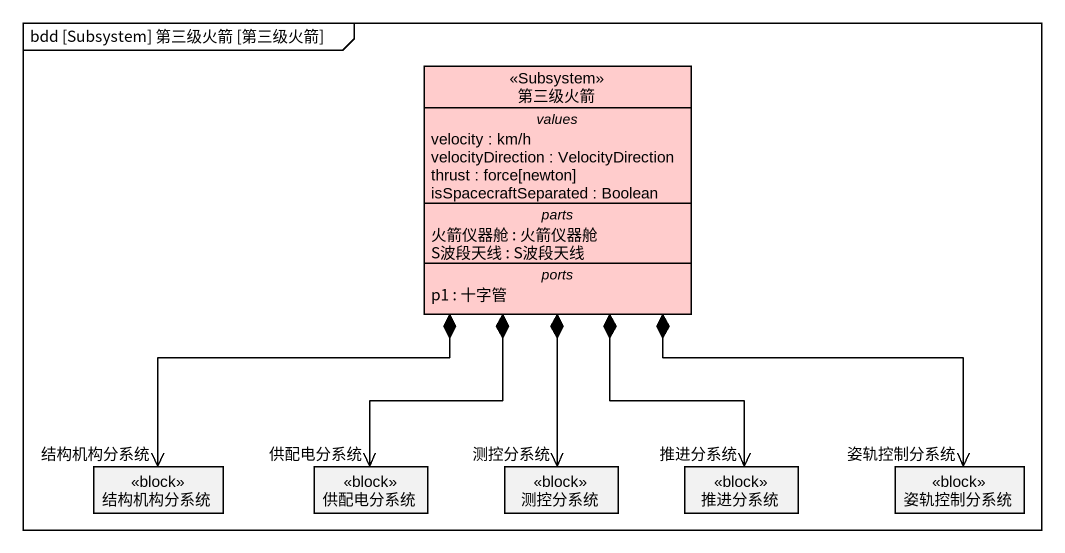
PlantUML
@startuml
mainframe bdd [Subsystem] 第三级火箭 [第三级火箭]
hide circle
hide empty members
class 第三级火箭 <<Subsystem>> #FFCCCC {
  -- values --
  velocity : km/h
  velocityDirection : VelocityDirection
  thrust : force[newton]
  isSpacecraftSeparated : Boolean
  -- parts --
  火箭仪器舱 : 火箭仪器舱
  S波段天线 : S波段天线
  -- ports --
  p1 : 十字管
}
class 结构机构分系统 <<block>>
class 供配电分系统 <<block>>
class 测控分系统 <<block>>
class 推进分系统 <<block>>
class 姿轨控制分系统 <<block>>
第三级火箭 *--> "结构机构分系统" 结构机构分系统
第三级火箭 *--> "供配电分系统" 供配电分系统
第三级火箭 *--> "测控分系统" 测控分系统
第三级火箭 *--> "推进分系统" 推进分系统
第三级火箭 *--> "姿轨控制分系统" 姿轨控制分系统
@enduml
